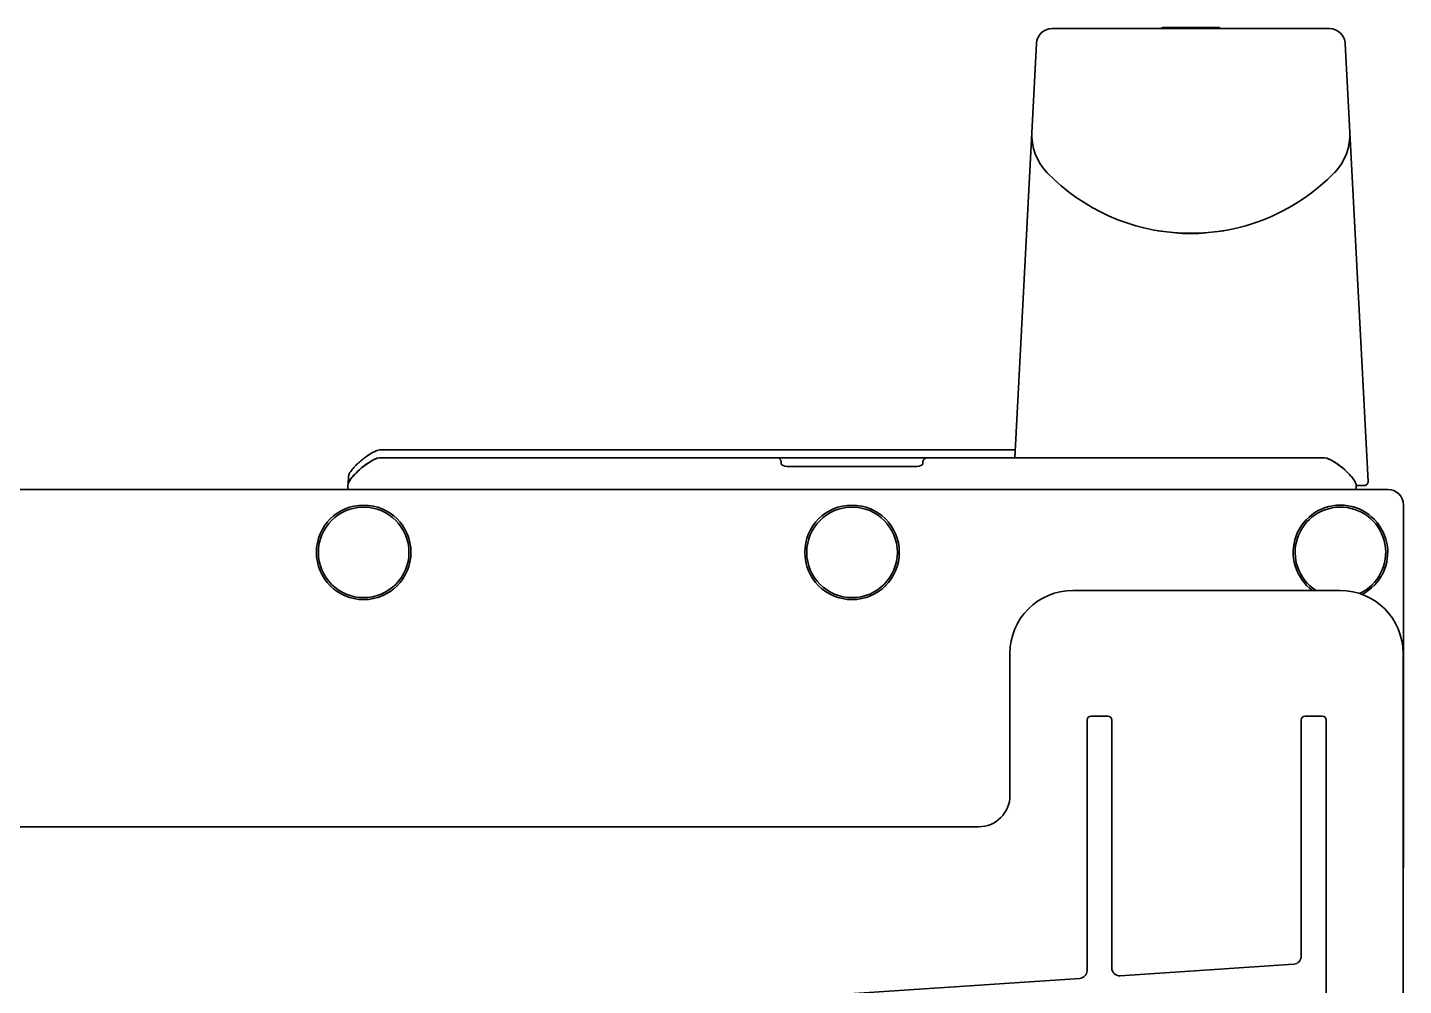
# Model space of a CAD drawing. Extents: x 6336 to 10269, y -393 to 3204.
# Drawn here: x 9002.4 to 9177.1, y 3082.5 to 3204.2 of the extents above; entities that cross this region are included whole.
import ezdxf

# ---------------------------------------------------------------- set-up
doc = ezdxf.new("R2010")
doc.units = 0
doc.header["$LTSCALE"] = 5
doc.layers.add('1', color=7, linetype='CONTINUOUS', true_color=0xffffff)

msp = doc.modelspace()

# ---------------------------------------------------------------- linework, layer by layer
at = {"layer": '1', "color": 7, "linetype": 'Continuous', "lineweight": 35}
for p, q in [((9132.47, 3204.03), (9167.67, 3204.03)), ((9153.53, 3204.18), (9146.62, 3204.18)), ((9127.72, 3149.53), (9130.47, 3202.13)), ((9172.58, 3146.55), (9169.67, 3202.13)), ((9148.9, 3178.08), (9148.91, 3178.07)), ((9148.9, 3178.08), (9148.91, 3178.07)), ((9047.08, 3149.53), (9046.87, 3149.5)), ((9047.08, 3149.53), (9046.87, 3149.5)), ((9047.08, 3149.53), (9050.08, 3149.53)), ((9127.77, 3150.53), (9047.13, 3150.53)), ((9049.25, 3149.53), (9049.24, 3149.53)), ((9049.24, 3149.53), (9049.24, 3149.53)), ((9049.24, 3149.53), (9164.91, 3149.53)), ((9163.91, 3149.53), (9163.9, 3149.53)), ((9164.06, 3149.53), (9167.06, 3149.53)), ((9167.06, 3149.53), (9167.28, 3149.5)), ((9167.35, 3149.48), (9167.28, 3149.5)), ((9098.07, 3149.03), (9098.07, 3148.74)), ((9115.32, 3148.45), (9098.82, 3148.45)), ((9116.07, 3148.74), (9116.07, 3149.03)), ((9116.07, 3148.75), (9116.07, 3148.75)), ((9043.08, 3146.1), (9043.07, 3145.53)), ((9043.1, 3146.2), (9043.13, 3147.17)), ((9171.06, 3146.1), (9171.07, 3145.53)), ((9172.09, 3146.03), (9171.06, 3146.03)), ((9175.07, 3145.53), (8431.07, 3145.53)), ((9177.07, 3097.53), (9177.07, 3143.53)), ((9169.04, 3132.69), (9135.1, 3132.69)), ((9135.1, 3132.69), (9135.1, 3132.68)), ((9169.04, 3132.68), (9135.1, 3132.68)), ((9169.04, 3132.69), (9169.04, 3132.68)), ((9127.11, 3124.7), (9127.11, 3106.68)), ((9127.11, 3124.7), (9127.11, 3106.68)), ((9177.03, 3062.76), (9177.03, 3124.7)), ((9136.9, 3116.23), (9136.9, 3084.43)), ((9137.41, 3116.73), (9137.4, 3116.73)), ((9137.41, 3116.73), (9139.53, 3116.73)), ((9139.54, 3116.73), (9139.53, 3116.73)), ((9140.04, 3084.77), (9140.04, 3116.23)), ((9164.09, 3116.23), (9164.09, 3086.24)), ((9164.6, 3116.73), (9164.59, 3116.73)), ((9164.6, 3116.73), (9166.75, 3116.73)), ((9166.75, 3116.73), (9166.76, 3116.73)), ((9167.26, 3116.23), (9167.26, 3065.23)), ((9127.11, 3106.68), (9127.11, 3106.68)), ((9123.12, 3102.69), (8483.03, 3102.69)), ((9123.12, 3102.68), (8483.03, 3102.68)), ((9123.12, 3102.69), (9123.12, 3102.68)), ((9163.15, 3085.24), (9141.11, 3083.78)), ((9135.97, 3083.43), (8903.3, 3068))]:
    msp.add_line(p, q, dxfattribs=at)
for points in [[(9145.89, 3178.37), (9148.54, 3178.08), (9151.56, 3178.08), (9154.26, 3178.37)], [(9046.87, 3149.5), (9046.79, 3149.48), (9046.49, 3149.36), (9046.17, 3149.2), (9045.84, 3149), (9045.46, 3148.75), (9045.1, 3148.49), (9044.8, 3148.25), (9044.54, 3148.02), (9044.3, 3147.8), (9044.09, 3147.6), (9043.91, 3147.4), (9043.74, 3147.22), (9043.59, 3147.04), (9043.46, 3146.87), (9043.34, 3146.7), (9043.24, 3146.53), (9043.15, 3146.36), (9043.1, 3146.2), (9043.08, 3146.1)], [(9171.06, 3146.1), (9171.05, 3146.2), (9170.99, 3146.36), (9170.91, 3146.53), (9170.81, 3146.7), (9170.69, 3146.87), (9170.56, 3147.04), (9170.41, 3147.22), (9170.24, 3147.4), (9170.05, 3147.6), (9169.84, 3147.8), (9169.61, 3148.02), (9169.34, 3148.25), (9169.04, 3148.49), (9168.69, 3148.75), (9168.31, 3149), (9167.97, 3149.2), (9167.66, 3149.36), (9167.35, 3149.48), (9167.28, 3149.5)], [(9098.82, 3148.45), (9098.79, 3148.45), (9098.54, 3148.48), (9098.31, 3148.56), (9098.15, 3148.66), (9098.08, 3148.74), (9098.07, 3148.75)], [(9116.07, 3148.75), (9116.06, 3148.74), (9115.99, 3148.65), (9115.82, 3148.55), (9115.59, 3148.48), (9115.32, 3148.45)]]:
    msp.add_lwpolyline(points, dxfattribs=at)
for centre, radius in [((9045.07, 3137.53), 6), ((9045.07, 3137.53), 5.75), ((9107.07, 3137.53), 6), ((9107.07, 3137.53), 5.75)]:
    msp.add_circle(centre, radius, dxfattribs=at)
for centre, radius, start, end in [((9132.47, 3202.03), 2, 90, 177), ((9146.62, 3203.68), 0.5, 90, 135.487), ((9153.53, 3203.68), 0.5, 44.4998, 90), ((9167.67, 3202.03), 2, 3, 90), ((9136.88, 3190.61), 7, 177, 224.1229), ((9163.27, 3190.61), 7, 315.8771, 3), ((9150.07, 3203.41), 25.38, 224.1229, 267.7113), ((9150.07, 3203.41), 25.38, 272.2733, 315.8771), ((9150.22, 3182.52), 4.64, 253.6036, 255.6824), ((9149.33, 3180.02), 2.01, 262.7259, 264.7415), ((9149.32, 3180), 1.98, 264.7442, 265.3991), ((9149.32, 3179.99), 1.97, 265.3984, 266.7833), ((9149.32, 3179.98), 1.96, 266.7841, 267.6235), ((9149.32, 3179.97), 1.96, 267.6234, 268.8455), ((9149.32, 3179.97), 1.95, 268.8459, 270.9258), ((9149.32, 3179.97), 1.95, 270.9261, 271.9964), ((9149.32, 3179.97), 1.96, 271.9964, 273.0228), ((9149.32, 3179.98), 1.97, 273.0233, 274.286), ((9149.32, 3180), 1.98, 274.2856, 275.1372), ((9149.32, 3180.02), 2.01, 275.1401, 277.2744), ((9150.07, 3203.41), 25.38, 268.8485, 271.2991), ((9150.83, 3180.02), 2.01, 262.7256, 264.8598), ((9150.82, 3180), 1.98, 264.8627, 265.7144), ((9150.82, 3179.98), 1.97, 265.714, 266.9766), ((9150.82, 3179.97), 1.96, 266.9771, 268.0037), ((9150.82, 3179.97), 1.95, 268.0037, 269.0738), ((9150.82, 3179.96), 1.95, 269.0741, 270.1995), ((9150.82, 3179.97), 1.95, 270.1995, 271.1541), ((9150.82, 3179.97), 1.95, 271.1545, 272.3767), ((9150.82, 3179.98), 1.96, 272.3765, 273.2159), ((9150.82, 3179.99), 1.97, 273.2167, 274.6016), ((9150.82, 3180), 1.98, 274.6009, 275.2558), ((9150.82, 3180.02), 2.01, 275.2585, 277.2741), ((9048.13, 3146.71), 3.98, 110.9838, 115.0636), ((9097.57, 3149.03), 0.5, 0, 90), ((9116.57, 3149.03), 0.5, 90, 180), ((9051.76, 3140.84), 10.9, 128.6148, 129.3001), ((9172.09, 3146.53), 0.5, 270, 3), ((9175.07, 3143.53), 2, 0, 90), ((9169.07, 3137.53), 6, 297.183, 233.7935), ((9169.07, 3137.53), 5.75, 294.7436, 237.3493)]:
    msp.add_arc(centre, radius, start, end, dxfattribs=at)
for centre, major_axis, ratio, start_param, end_param in [((9135.12, 3124.68), (5.67, -5.67), 0.997776, 2.357564, 3.925621), ((9169.02, 3124.68), (-5.67, -5.67), 0.997776, 2.357564, 3.925621), ((9137.4, 3116.23), (0, -0.5), 0.99925, 3.141593, 4.712389), ((9139.54, 3116.23), (0.501, 0), 0.998459, 0, 1.570796), ((9164.59, 3116.23), (0, -0.5), 0.99925, 3.141593, 4.712389), ((9166.76, 3116.23), (0.501, 0), 0.998459, 0, 1.570796), ((9123.11, 3106.69), (2.84, -2.84), 0.996244, 5.499157, 7.067214), ((9141.04, 3084.77), (-0.739, -0.675), 0.998632, 5.543936, 7.178035), ((9163.09, 3086.24), (-0.477, -0.88), 0.998873, 0.561686, 2.067348), ((9135.91, 3084.43), (-0.477, -0.88), 0.998873, 0.561686, 2.067348)]:
    msp.add_ellipse(centre, major_axis=major_axis, ratio=ratio, start_param=start_param, end_param=end_param, dxfattribs=at)
for points, knots in [([(9046.87, 3149.5), (9046.65, 3149.44), (9046.24, 3149.25), (9045.49, 3148.8), (9044.81, 3148.27), (9044.18, 3147.7), (9043.74, 3147.23), (9043.41, 3146.82), (9043.18, 3146.44), (9043.08, 3146.22), (9043.08, 3146.1)], [0, 0, 0, 0, 0.131314, 0.256446, 0.501664, 0.623395, 0.745135, 0.867853, 0.930791, 1, 1, 1, 1]), ([(9047.13, 3150.53), (9046.98, 3150.53), (9046.75, 3150.45), (9046.43, 3150.31), (9046.12, 3150.16), (9045.75, 3149.92), (9045.29, 3149.62), (9044.78, 3149.21), (9044.37, 3148.85), (9044.06, 3148.54), (9043.84, 3148.31), (9043.61, 3148.07), (9043.42, 3147.8), (9043.24, 3147.52), (9043.14, 3147.32), (9043.13, 3147.17)], [0, 0, 0, 0, 0.0625, 0.125, 0.1875, 0.25, 0.375, 0.5, 0.625, 0.6875, 0.75, 0.8125, 0.875, 0.9375, 1, 1, 1, 1]), ([(9045.78, 3149.94), (9045.61, 3149.84), (9045.45, 3149.72), (9045.29, 3149.6), (9045.28, 3149.6)], [0, 0, 0, 0, 0.966345, 1, 1, 1, 1]), ([(9046.87, 3149.5), (9046.86, 3149.49), (9046.85, 3149.49), (9046.83, 3149.49), (9046.83, 3149.49)], [0, 0, 0, 0, 0.50167, 1, 1, 1, 1]), ([(9167.28, 3149.5), (9167.5, 3149.44), (9167.91, 3149.25), (9168.66, 3148.8), (9169.34, 3148.27), (9169.96, 3147.7), (9170.4, 3147.23), (9170.74, 3146.82), (9170.97, 3146.44), (9171.06, 3146.22), (9171.06, 3146.1)], [0, 0, 0, 0, 0.131311, 0.256443, 0.501662, 0.623393, 0.745134, 0.867852, 0.930791, 1, 1, 1, 1]), ([(9043.43, 3147.81), (9043.43, 3147.8), (9043.36, 3147.71), (9043.3, 3147.61), (9043.24, 3147.51), (9043.24, 3147.51)], [0, 0, 0, 0, 0.02406, 0.977892, 1, 1, 1, 1]), ([(9044.37, 3148.84), (9044.34, 3148.82), (9044.17, 3148.66), (9044, 3148.49), (9043.86, 3148.33)], [0, 0, 0, 0, 0.139504, 1, 1, 1, 1])]:
    msp.add_open_spline(points, degree=3, knots=knots, dxfattribs=at)

doc.saveas('drawing.dxf')
